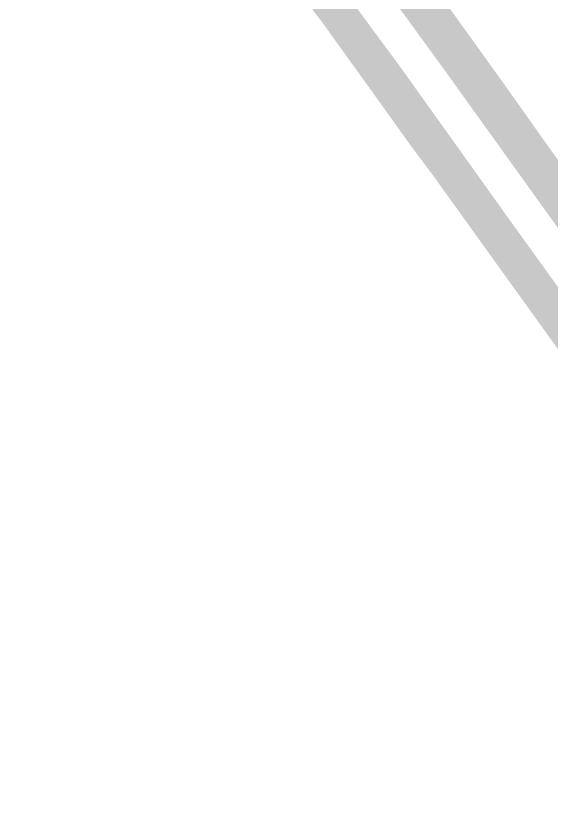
# Model space of a CAD drawing. Header units: inches. Extents: x 96913 to 101138, y 436495 to 440829.
# Drawn here: x 98482.1 to 98579.9, y 440272 to 440415.5 of the extents above; entities that cross this region are included whole.
import ezdxf

# ---------------------------------------------------------------- set-up
doc = ezdxf.new("R2010")
doc.units = ezdxf.units.IN
doc.header["$MEASUREMENT"] = 0

msp = doc.modelspace()

# ---------------------------------------------------------------- hatches: boundary and pattern name
for points in [[(98526.06, 440510.34), (98526.12, 440510.01), (98526.17, 440509.68), (98527.24, 440503.73), (98527.51, 440501.53), (98527.7, 440500.01), (98528.09, 440496.8), (98528.3, 440493.69), (98528.34, 440493.25), (98528.41, 440492.66), (98528.49, 440492.22), (98528.16, 440492.12), (98527.73, 440491.84), (98527.39, 440491.53), (98527.1, 440491.17), (98526.88, 440490.77), (98526.73, 440490.34), (98526.66, 440489.89), (98526.66, 440489.43), (98526.73, 440488.98), (98526.81, 440488.74), (98528.28, 440484.29), (98532.76, 440471.06), (98534.89, 440465.24), (98537.14, 440459.47), (98539.51, 440453.75), (98542.54, 440446.95), (98542.81, 440447.06), (98543.06, 440445.93), (98543, 440445.88), (98543.14, 440445.41), (98543.65, 440444.37), (98544.79, 440442.39), (98546.62, 440439.3), (98549.42, 440434.77), (98552.15, 440430.35), (98554.86, 440426.23), (98557.58, 440422.16), (98560.18, 440418.47), (98571.2, 440403.14), (98576.42, 440395.77), (98570.51, 440391.51), (98566.2, 440397.51), (98559.38, 440407), (98558.45, 440408.27), (98552.08, 440417.01), (98549.43, 440420.7), (98547.06, 440424.32), (98544.02, 440429.49), (98538.68, 440438.54), (98538.24, 440439.2), (98535.81, 440444), (98533.15, 440449.78), (98530.32, 440456.02), (98529.42, 440458.09), (98528.58, 440460.19), (98527.78, 440462.31), (98526.9, 440464.45), (98526.4, 440465.73), (98525.95, 440466.6), (98525.77, 440466.52), (98525.57, 440466.91), (98525.37, 440467.3), (98525.16, 440467.69), (98524.95, 440468.07), (98524.72, 440468.44), (98524.49, 440468.82), (98524.25, 440469.19), (98524.01, 440469.55), (98523.76, 440469.91), (98520.89, 440474.02), (98520.39, 440474.75), (98519.74, 440475.71), (98519.08, 440476.74), (98518.5, 440477.83), (98517.74, 440479.7), (98516.36, 440483.9), (98514.53, 440489.46), (98514.29, 440490.2), (98511.22, 440499.63), (98511.16, 440499.84), (98508.67, 440507.39), (98503.79, 440522.18), (98499.99, 440533.81), (98495.85, 440546.48), (98495.47, 440547.65), (98512.5, 440553.47), (98514.39, 440547.52), (98517.85, 440536.56), (98521, 440526.65), (98524.18, 440516.64), (98525.47, 440512.58), (98525.58, 440512.27), (98525.67, 440511.95), (98525.76, 440511.63), (98525.85, 440511.31), (98525.93, 440510.99), (98526, 440510.66), (98526.06, 440510.34)], [(98511.29, 440499.4), (98514.23, 440490.4), (98513.97, 440490.85), (98513.7, 440491.19), (98513.38, 440491.49), (98513.02, 440491.74), (98512.62, 440491.93), (98512.21, 440492.06), (98511.78, 440492.12), (98511.34, 440492.13), (98510.9, 440492.06), (98508.84, 440491.41), (98507.7, 440491.04), (98507.51, 440490.68), (98508.27, 440488.34), (98509.57, 440484.33), (98510.35, 440482.01), (98511.49, 440478.63), (98512.6, 440475.56), (98513.69, 440472.64), (98513.74, 440472.53), (98516.77, 440465.16), (98516.9, 440464.9), (98517.81, 440462.85), (98518.06, 440462.3), (98521.6, 440454.65), (98522.14, 440453.52), (98523.57, 440450.66), (98525.39, 440447.07), (98527.31, 440443.54), (98527.92, 440442.46), (98529.02, 440440.52), (98533.74, 440432.83), (98534.39, 440431.78), (98535.62, 440429.91), (98539, 440424.89), (98542.45, 440419.99), (98543.23, 440418.6), (98545.02, 440416.06), (98551.76, 440406.95), (98553.45, 440404.6), (98561.16, 440393.81), (98565.43, 440387.85), (98560.03, 440383.96), (98557.87, 440386.97), (98553.99, 440392.13), (98549.78, 440398.04), (98539.55, 440412.26), (98537.66, 440414.89), (98536.93, 440415.78), (98533.02, 440421.27), (98530.06, 440425.47), (98527.21, 440429.73), (98522.85, 440436.79), (98521.29, 440439.55), (98519.79, 440442.35), (98518.34, 440445.17), (98516.96, 440448.03), (98515.68, 440450.44), (98505.83, 440473.55), (98504.49, 440475.77), (98504.28, 440475.68), (98501.03, 440485.37), (98500.95, 440485.6), (98499.99, 440488.55), (98497.09, 440497.49), (98496.83, 440498.35), (98496.28, 440500.01), (98494.23, 440506.2), (98492.9, 440510.23), (98489.29, 440521.19), (98485.1, 440533.99), (98482.12, 440543.1), (98489.49, 440545.62), (98492.46, 440536.59), (98496.32, 440524.68), (98499.99, 440513.62), (98500.25, 440512.84), (98502.6, 440505.7), (98504.16, 440500.96), (98504.48, 440500.01), (98505.27, 440497.68), (98505.33, 440497.47), (98505.71, 440497.28), (98510.89, 440498.98), (98510.92, 440498.99), (98510.93, 440499), (98510.94, 440499), (98511.1, 440499.05), (98511.29, 440499.4)], [(98655.58, 440285.43), (98657.38, 440282.78), (98657.17, 440282.38), (98658.22, 440280.95), (98660.37, 440277.98), (98654.62, 440273.76), (98652.12, 440277.19), (98650.75, 440279.21), (98650.85, 440279.45), (98642.81, 440290.69), (98626.37, 440313.58), (98619.85, 440322.65), (98614.24, 440330.51), (98599.35, 440351.35), (98598.05, 440353.17), (98592.33, 440361.14), (98570.51, 440391.51), (98576.42, 440395.77), (98579.79, 440391.03), (98583.28, 440386.21), (98585.58, 440383.09), (98590.98, 440375.48), (98595.25, 440369.38), (98616.36, 440339.9), (98629.03, 440322.39), (98639.54, 440308.13), (98639.98, 440307.8), (98645.82, 440299.62), (98651.12, 440292.25), (98655.58, 440285.43)], [(98637.68, 440287.29), (98645.6, 440276.28), (98646.9, 440274.6), (98649.92, 440270.33), (98644.37, 440266.26), (98639.99, 440272.41), (98630.6, 440285.61), (98621.62, 440296.6), (98620.73, 440297.85), (98616.37, 440303.97), (98615.4, 440305.33), (98608.52, 440316.39), (98601.71, 440325.76), (98594.47, 440336.1), (98560.03, 440383.96), (98565.43, 440387.85), (98572.21, 440378.36), (98587.28, 440357.44), (98593.01, 440349.48), (98609.3, 440326.89), (98619.51, 440312.71), (98621.32, 440310.16), (98637.68, 440287.29)]]:
    msp.add_hatch(color=256).paths.add_polyline_path(points, flags=0)

doc.saveas('drawing.dxf')
